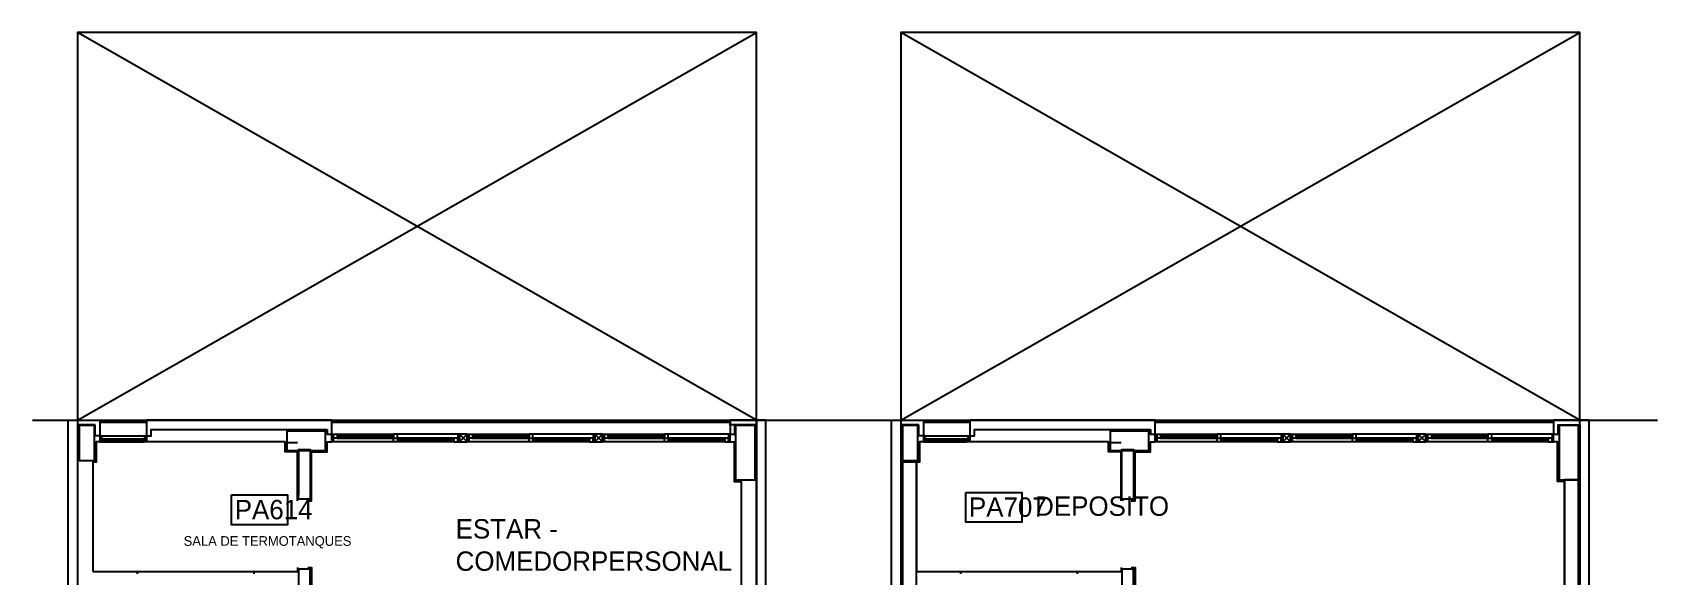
# Model space of a CAD drawing. Header units: millimetres. Extents: x 1473.7 to 1568.7, y 1808.4 to 1881.8.
# Drawn here: x 1500.16 to 1521.12, y 1836.48 to 1843.5 of the extents above; entities that cross this region are included whole.
import ezdxf

# ---------------------------------------------------------------- set-up
doc = ezdxf.new("R2010")
doc.units = ezdxf.units.MM
doc.layers.get('0').update_dxf_attribs({"linetype": 'CONTINUOUS'})
for name, color, linetype in [('0-OBSERVACIONES', 6, 'CONTINUOUS'), ('0000-TEXTO', 7, 'CONTINUOUS'), ('10-CARP-HOJA-PUER', 4, 'CONTINUOUS'), ('AR - CARPINTERIA 1', 1, 'CONTINUOUS'), ('AR - LADRILLO VISTO', 3, 'CONTINUOUS'), ('AR - PROYECCION 1', 2, 'CONTINUOUS'), ('AR - REVOQUE', 8, 'CONTINUOUS'), ('AR - TXT', 7, 'CONTINUOUS'), ('AR - VISTA 1', 8, 'CONTINUOUS'), ('ES - LINEA OFICIAL', 6, 'CONTINUOUS'), ('ES-COLUMNAS', 5, 'CONTINUOUS'), ('ES-TABIQUES', 5, 'CONTINUOUS'), ('ESTRUCTURA', 3, 'CONTINUOUS'), ('TEXTO', 7, 'CONTINUOUS')]:
    doc.layers.add(name, color=color, linetype=linetype)

msp = doc.modelspace()

# ---------------------------------------------------------------- linework, layer by layer
at = {"color": 5}
msp.add_line((1519.851633, 1837.728838), (1519.851633, 1837.708838), dxfattribs=at)
at = {"layer": '0-OBSERVACIONES'}
for points in [[(1509.159942, 1838.498838), (1509.499942, 1838.498838), (1509.499942, 1838.438838), (1509.159942, 1838.438838)], [(1509.159942, 1838.318836), (1509.229942, 1838.318836), (1509.229942, 1838.438838), (1509.159942, 1838.438838)], [(1509.499942, 1825.978771), (1509.619942, 1825.978771), (1509.619942, 1838.498838), (1509.499942, 1838.498838)], [(1511.561633, 1837.958838), (1511.381635, 1837.958838), (1511.381635, 1829.858745), (1511.561633, 1829.858745)], [(1519.921635, 1814.398837), (1520.101633, 1814.398837), (1520.101633, 1837.728838), (1519.921635, 1837.728838)]]:
    msp.add_lwpolyline(points, close=True, dxfattribs=at)
at = {"layer": '10-CARP-HOJA-PUER', "linetype": 'CONTINUOUS'}
msp.add_lwpolyline([(1520.121635, 1839.77868), (1520.121635, 1840.054997)], dxfattribs=at)
at = {"layer": 'AR - CARPINTERIA 1', "linetype": 'CONTINUOUS'}
for points in [[(1501.029942, 1838.218838), (1501.049942, 1838.218838), (1501.049942, 1838.298838), (1501.029942, 1838.298838)], [(1501.049942, 1838.218838), (1501.069942, 1838.218838), (1501.069942, 1838.258838), (1501.049942, 1838.258838)], [(1501.609942, 1838.218838), (1501.589942, 1838.218838), (1501.589942, 1838.258838), (1501.609942, 1838.258838)], [(1501.629942, 1838.218838), (1501.609942, 1838.218838), (1501.609942, 1838.298838), (1501.629942, 1838.298838)], [(1504.019942, 1838.318838), (1504.039942, 1838.318838), (1504.039942, 1838.218838), (1504.019942, 1838.218838)], [(1504.039942, 1838.318838), (1504.089942, 1838.318838), (1504.089942, 1838.268838), (1504.039942, 1838.268838)], [(1504.868275, 1838.318838), (1504.818275, 1838.318838), (1504.818275, 1838.268838), (1504.868275, 1838.268838)], [(1504.818275, 1838.268838), (1504.868275, 1838.268838), (1504.868275, 1838.218838), (1504.818275, 1838.218838)], [(1505.646608, 1838.268837), (1505.596608, 1838.268837), (1505.596608, 1838.218837), (1505.646608, 1838.218837)], [(1505.666608, 1838.318837), (1505.646608, 1838.318837), (1505.646608, 1838.218837), (1505.666608, 1838.218837)], [(1505.666608, 1838.218837), (1505.766608, 1838.218837), (1505.766608, 1838.318837), (1505.666608, 1838.318837)], [(1505.766608, 1838.318838), (1505.786608, 1838.318838), (1505.786608, 1838.218838), (1505.766608, 1838.218838)], [(1505.786608, 1838.318838), (1505.836608, 1838.318838), (1505.836608, 1838.268838), (1505.786608, 1838.268838)], [(1506.614941, 1838.318838), (1506.564941, 1838.318838), (1506.564941, 1838.268838), (1506.614941, 1838.268838)], [(1506.564941, 1838.268838), (1506.614941, 1838.268838), (1506.614941, 1838.218838), (1506.564941, 1838.218838)], [(1507.393274, 1838.268837), (1507.343274, 1838.268837), (1507.343274, 1838.218837), (1507.393274, 1838.218837)], [(1507.413274, 1838.318837), (1507.393274, 1838.318837), (1507.393274, 1838.218837), (1507.413274, 1838.218837)], [(1507.413274, 1838.218837), (1507.513274, 1838.218837), (1507.513274, 1838.318837), (1507.413274, 1838.318837)], [(1507.513274, 1838.318838), (1507.533274, 1838.318838), (1507.533274, 1838.218838), (1507.513274, 1838.218838)], [(1507.533274, 1838.318838), (1507.583274, 1838.318838), (1507.583274, 1838.268838), (1507.533274, 1838.268838)], [(1508.361608, 1838.318838), (1508.311608, 1838.318838), (1508.311608, 1838.268838), (1508.361608, 1838.268838)], [(1508.311608, 1838.268838), (1508.361608, 1838.268838), (1508.361608, 1838.218838), (1508.311608, 1838.218838)], [(1509.139941, 1838.268837), (1509.089941, 1838.268837), (1509.089941, 1838.218837), (1509.139941, 1838.218837)], [(1509.159941, 1838.318837), (1509.139941, 1838.318837), (1509.139941, 1838.218837), (1509.159941, 1838.218837)], [(1511.651633, 1838.218838), (1511.671633, 1838.218838), (1511.671633, 1838.298838), (1511.651633, 1838.298838)], [(1511.671633, 1838.218838), (1511.691633, 1838.218838), (1511.691633, 1838.258838), (1511.671633, 1838.258838)], [(1512.231633, 1838.218838), (1512.211633, 1838.218838), (1512.211633, 1838.258838), (1512.231633, 1838.258838)], [(1512.251633, 1838.218838), (1512.231633, 1838.218838), (1512.231633, 1838.298838), (1512.251633, 1838.298838)], [(1514.641633, 1838.318838), (1514.661633, 1838.318838), (1514.661633, 1838.218838), (1514.641633, 1838.218838)], [(1514.661633, 1838.318838), (1514.711633, 1838.318838), (1514.711633, 1838.268838), (1514.661633, 1838.268838)], [(1515.489966, 1838.318838), (1515.439966, 1838.318838), (1515.439966, 1838.268838), (1515.489966, 1838.268838)], [(1515.439966, 1838.268838), (1515.489966, 1838.268838), (1515.489966, 1838.218838), (1515.439966, 1838.218838)], [(1516.268299, 1838.268837), (1516.218299, 1838.268837), (1516.218299, 1838.218837), (1516.268299, 1838.218837)], [(1516.288299, 1838.318837), (1516.268299, 1838.318837), (1516.268299, 1838.218837), (1516.288299, 1838.218837)], [(1516.288299, 1838.218837), (1516.388299, 1838.218837), (1516.388299, 1838.318837), (1516.288299, 1838.318837)], [(1516.388299, 1838.318838), (1516.408299, 1838.318838), (1516.408299, 1838.218838), (1516.388299, 1838.218838)], [(1516.408299, 1838.318838), (1516.458299, 1838.318838), (1516.458299, 1838.268838), (1516.408299, 1838.268838)], [(1517.236632, 1838.318838), (1517.186632, 1838.318838), (1517.186632, 1838.268838), (1517.236632, 1838.268838)], [(1517.186632, 1838.268838), (1517.236632, 1838.268838), (1517.236632, 1838.218838), (1517.186632, 1838.218838)], [(1518.014965, 1838.268837), (1517.964965, 1838.268837), (1517.964965, 1838.218837), (1518.014965, 1838.218837)], [(1518.034965, 1838.318837), (1518.014965, 1838.318837), (1518.014965, 1838.218837), (1518.034965, 1838.218837)], [(1518.034965, 1838.218837), (1518.134965, 1838.218837), (1518.134965, 1838.318837), (1518.034965, 1838.318837)], [(1518.134965, 1838.318838), (1518.154965, 1838.318838), (1518.154965, 1838.218838), (1518.134965, 1838.218838)], [(1518.154965, 1838.318838), (1518.204965, 1838.318838), (1518.204965, 1838.268838), (1518.154965, 1838.268838)], [(1518.983299, 1838.318838), (1518.933299, 1838.318838), (1518.933299, 1838.268838), (1518.983299, 1838.268838)], [(1518.933299, 1838.268838), (1518.983299, 1838.268838), (1518.983299, 1838.218838), (1518.933299, 1838.218838)], [(1519.761632, 1838.268837), (1519.711632, 1838.268837), (1519.711632, 1838.218837), (1519.761632, 1838.218837)], [(1519.781632, 1838.318837), (1519.761632, 1838.318837), (1519.761632, 1838.218837), (1519.781632, 1838.218837)]]:
    msp.add_lwpolyline(points, close=True, dxfattribs=at)
for points in [[(1501.049942, 1838.298838), (1501.609942, 1838.298838)], [(1501.069942, 1838.258838), (1501.589942, 1838.258838)], [(1501.069942, 1838.238838), (1501.589942, 1838.238838)], [(1501.069942, 1838.218838), (1501.589942, 1838.218838)], [(1504.818275, 1838.218838), (1504.039942, 1838.218838)], [(1504.089942, 1838.318838), (1504.818275, 1838.318838)], [(1504.089942, 1838.293838), (1504.818275, 1838.293838)], [(1504.089942, 1838.268838), (1504.818275, 1838.268838)], [(1505.646608, 1838.318837), (1504.868275, 1838.318838)], [(1505.596608, 1838.268837), (1504.868275, 1838.268838)], [(1505.596608, 1838.243837), (1504.868275, 1838.243838)], [(1505.596608, 1838.218837), (1504.868275, 1838.218838)], [(1505.766608, 1838.218837), (1505.666608, 1838.318837)], [(1505.666608, 1838.218837), (1505.766608, 1838.318837)], [(1506.564941, 1838.218838), (1505.786608, 1838.218838)], [(1505.836608, 1838.318838), (1506.564941, 1838.318838)], [(1505.836608, 1838.293838), (1506.564941, 1838.293838)], [(1505.836608, 1838.268838), (1506.564941, 1838.268838)], [(1507.393274, 1838.318837), (1506.614941, 1838.318838)], [(1507.343274, 1838.268837), (1506.614941, 1838.268838)], [(1507.343274, 1838.243837), (1506.614941, 1838.243838)], [(1507.343274, 1838.218837), (1506.614941, 1838.218838)], [(1507.513274, 1838.218837), (1507.413274, 1838.318837)], [(1507.413274, 1838.218837), (1507.513274, 1838.318837)], [(1508.311608, 1838.218838), (1507.533274, 1838.218838)], [(1507.583274, 1838.318838), (1508.311608, 1838.318838)], [(1507.583274, 1838.293838), (1508.311608, 1838.293838)], [(1507.583274, 1838.268838), (1508.311608, 1838.268838)], [(1509.139941, 1838.318837), (1508.361608, 1838.318838)], [(1509.089941, 1838.268837), (1508.361608, 1838.268838)], [(1509.089941, 1838.243837), (1508.361608, 1838.243838)], [(1509.089941, 1838.218837), (1508.361608, 1838.218838)], [(1511.671633, 1838.298838), (1512.231633, 1838.298838)], [(1511.691633, 1838.258838), (1512.211633, 1838.258838)], [(1511.691633, 1838.238838), (1512.211633, 1838.238838)], [(1511.691633, 1838.218838), (1512.211633, 1838.218838)], [(1515.439966, 1838.218838), (1514.661633, 1838.218838)], [(1514.711633, 1838.318838), (1515.439966, 1838.318838)], [(1514.711633, 1838.293838), (1515.439966, 1838.293838)], [(1514.711633, 1838.268838), (1515.439966, 1838.268838)], [(1516.268299, 1838.318837), (1515.489966, 1838.318838)], [(1516.218299, 1838.268837), (1515.489966, 1838.268838)], [(1516.218299, 1838.243837), (1515.489966, 1838.243838)], [(1516.218299, 1838.218837), (1515.489966, 1838.218838)], [(1516.388299, 1838.218837), (1516.288299, 1838.318837)], [(1516.288299, 1838.218837), (1516.388299, 1838.318837)], [(1517.186632, 1838.218838), (1516.408299, 1838.218838)], [(1516.458299, 1838.318838), (1517.186632, 1838.318838)], [(1516.458299, 1838.293838), (1517.186632, 1838.293838)], [(1516.458299, 1838.268838), (1517.186632, 1838.268838)], [(1518.014965, 1838.318837), (1517.236632, 1838.318838)], [(1517.964965, 1838.268837), (1517.236632, 1838.268838)], [(1517.964965, 1838.243837), (1517.236632, 1838.243838)], [(1517.964965, 1838.218837), (1517.236632, 1838.218838)], [(1518.134965, 1838.218837), (1518.034965, 1838.318837)], [(1518.034965, 1838.218837), (1518.134965, 1838.318837)], [(1518.933299, 1838.218838), (1518.154965, 1838.218838)], [(1518.204965, 1838.318838), (1518.933299, 1838.318838)], [(1518.204965, 1838.293838), (1518.933299, 1838.293838)], [(1518.204965, 1838.268838), (1518.933299, 1838.268838)], [(1519.761632, 1838.318837), (1518.983299, 1838.318838)], [(1519.711632, 1838.268837), (1518.983299, 1838.268838)], [(1519.711632, 1838.243837), (1518.983299, 1838.243838)], [(1519.711632, 1838.218837), (1518.983299, 1838.218838)]]:
    msp.add_lwpolyline(points, dxfattribs=at)
at = {"layer": 'AR - LADRILLO VISTO', "linetype": 'CONTINUOUS'}
for points in [[(1500.969942, 1838.438838), (1500.739942, 1838.438838), (1500.739942, 1812.228837), (1500.739942, 1812.228837), (1500.739942, 1812.228837), (1500.619942, 1812.228837), (1500.619942, 1838.498838), (1501.029942, 1838.498838), (1501.029942, 1838.298838), (1500.969942, 1838.298838), (1500.969942, 1838.438838)], [(1503.959942, 1838.378838), (1503.959942, 1838.318838), (1504.019942, 1838.318838), (1504.019942, 1838.498838), (1501.629942, 1838.498838), (1501.629942, 1838.298838), (1501.689942, 1838.298838), (1501.689942, 1838.378838), (1503.959942, 1838.378838)], [(1509.499942, 1838.438838), (1509.499942, 1812.228837), (1509.499942, 1812.228837), (1509.499942, 1812.228837), (1509.619942, 1812.228837), (1509.619942, 1838.498838), (1509.159942, 1838.498838), (1509.159942, 1838.318836), (1509.219942, 1838.318836), (1509.219942, 1838.438838), (1509.499942, 1838.438838)], [(1511.591633, 1838.438838), (1511.361633, 1838.438838), (1511.361633, 1814.168838), (1511.361633, 1814.168838), (1511.361633, 1814.168838), (1511.241633, 1814.168838), (1511.241633, 1838.498838), (1511.651633, 1838.498838), (1511.651633, 1838.298838), (1511.591633, 1838.298838), (1511.591633, 1838.438838)], [(1514.581633, 1838.378838), (1514.581633, 1838.318838), (1514.641633, 1838.318838), (1514.641633, 1838.498838), (1512.251633, 1838.498838), (1512.251633, 1838.298838), (1512.311633, 1838.298838), (1512.311633, 1838.378838), (1514.581633, 1838.378838)], [(1520.121633, 1838.438838), (1520.121633, 1814.161449), (1520.121633, 1814.161449), (1520.121633, 1814.161449), (1520.241633, 1814.161449), (1520.241633, 1838.498838), (1519.781633, 1838.498838), (1519.781633, 1838.318836), (1519.841633, 1838.318836), (1519.841633, 1838.438838), (1520.121633, 1838.438838)]]:
    msp.add_lwpolyline(points, dxfattribs=at)
at = {"layer": 'AR - PROYECCION 1'}
for points in [[(1500.739942, 1838.498837), (1509.499942, 1843.498837)], [(1509.499942, 1838.498837), (1500.739942, 1843.498837)], [(1511.361633, 1838.498838), (1520.121633, 1843.498838)], [(1520.121633, 1838.498838), (1511.361633, 1843.498838)]]:
    msp.add_lwpolyline(points, dxfattribs=at)
at = {"layer": 'AR - REVOQUE', "linetype": 'CONTINUOUS'}
for points in [[(1501.029942, 1838.218838), (1500.979942, 1838.218838), (1500.979942, 1837.958838), (1500.939942, 1837.958838), (1500.939942, 1836.548745)], [(1503.579942, 1837.458745), (1503.579942, 1837.458745), (1503.579941, 1838.088838), (1503.419942, 1838.088838), (1503.419942, 1838.218838), (1501.629942, 1838.218838)], [(1503.579941, 1838.208838), (1503.439942, 1838.208838)], [(1503.709942, 1837.458745), (1503.759942, 1837.458745), (1503.759942, 1838.088838), (1503.959942, 1838.088838), (1503.959942, 1838.218838), (1504.019942, 1838.218838)], [(1509.159941, 1838.218837), (1509.209942, 1838.218837), (1509.209942, 1837.708838), (1509.299942, 1837.708838), (1509.299942, 1834.648745)], [(1511.651633, 1838.218838), (1511.601633, 1838.218838), (1511.601633, 1837.958838), (1511.561633, 1837.958838), (1511.561633, 1836.548745)], [(1514.201633, 1837.458745), (1514.201633, 1837.458745), (1514.201632, 1838.088838), (1514.041633, 1838.088838), (1514.041633, 1838.218838), (1512.251633, 1838.218838)], [(1514.201632, 1838.208838), (1514.061633, 1838.208838)], [(1514.331633, 1837.458745), (1514.381633, 1837.458745), (1514.381633, 1838.088838), (1514.581633, 1838.088838), (1514.581633, 1838.218838), (1514.641633, 1838.218838)], [(1519.921633, 1834.078792), (1519.921633, 1837.708838), (1519.831633, 1837.708838), (1519.831633, 1838.218837), (1519.781632, 1838.218837)], [(1500.939942, 1836.548745), (1501.514941, 1836.548745)], [(1503.014941, 1836.548745), (1503.579942, 1836.548745)], [(1503.579942, 1836.598745), (1503.579942, 1836.548745)], [(1503.709942, 1836.598745), (1503.759942, 1836.598745), (1503.759942, 1834.648745)], [(1511.561633, 1836.548745), (1512.136632, 1836.548745)], [(1513.636632, 1836.548745), (1514.201633, 1836.548745)], [(1514.201633, 1836.598745), (1514.201633, 1836.548745)], [(1514.331633, 1836.598745), (1514.381633, 1836.598745), (1514.381633, 1833.128838)]]:
    msp.add_lwpolyline(points, dxfattribs=at)
at = {"layer": 'AR - VISTA 1', "linetype": 'CONTINUOUS'}
for points in [[(1501.629942, 1838.468838), (1501.029942, 1838.468838)], [(1509.159942, 1838.468838), (1504.019942, 1838.468838)], [(1512.251633, 1838.468838), (1511.651633, 1838.468838)], [(1519.781633, 1838.468838), (1514.641633, 1838.468838)], [(1501.514941, 1836.518745), (1501.514941, 1836.548745), (1503.014941, 1836.548745), (1503.014941, 1836.518745)], [(1512.136632, 1836.518745), (1512.136632, 1836.548745), (1513.636632, 1836.548745), (1513.636632, 1836.518745)]]:
    msp.add_lwpolyline(points, dxfattribs=at)
for points in [[(1509.199942, 1838.468838), (1509.199942, 1838.468838)], [(1519.821633, 1838.468838), (1519.821633, 1838.468838)]]:
    msp.add_lwpolyline(points, close=True, dxfattribs=at)
at = {"layer": 'ES - LINEA OFICIAL'}
for points in [[(1509.499942, 1812.168838), (1509.499942, 1843.498838), (1500.739942, 1843.498838), (1500.739942, 1812.168838), (1509.499942, 1812.168838)], [(1520.121635, 1812.168837), (1520.121635, 1843.498837), (1511.361635, 1843.498837), (1511.361635, 1812.168837), (1520.121635, 1812.168837)], [(1500.159858, 1838.498838), (1510.499942, 1838.498838)], [(1510.361633, 1838.498838), (1521.121633, 1838.498838)]]:
    msp.add_lwpolyline(points, dxfattribs=at)
at = {"layer": 'ES-COLUMNAS', "linetype": 'CONTINUOUS'}
for points in [[(1500.759942, 1837.978838), (1500.959942, 1837.978838), (1500.959942, 1838.428838), (1500.759942, 1838.428838)], [(1503.439942, 1838.108838), (1503.939942, 1838.108838), (1503.939942, 1838.358838), (1503.439942, 1838.358838)], [(1509.229942, 1837.728838), (1509.479942, 1837.728838), (1509.479942, 1838.428838), (1509.229942, 1838.428838)], [(1511.381633, 1837.978838), (1511.581633, 1837.978838), (1511.581633, 1838.428838), (1511.381633, 1838.428838)], [(1514.061633, 1838.108838), (1514.561633, 1838.108838), (1514.561633, 1838.358838), (1514.061633, 1838.358838)], [(1519.851633, 1837.728838), (1520.101633, 1837.728838), (1520.101633, 1838.428838), (1519.851633, 1838.428838)]]:
    msp.add_lwpolyline(points, close=True, dxfattribs=at)
at = {"layer": 'ES-TABIQUES', "linetype": 'CONTINUOUS'}
for points in [[(1503.589942, 1837.478745), (1503.589942, 1838.118838), (1503.739942, 1838.118838), (1503.739942, 1837.478745), (1503.739942, 1837.478745), (1503.739942, 1837.478745), (1503.589942, 1837.478745)], [(1514.211635, 1837.478745), (1514.211635, 1838.118838), (1514.361635, 1838.118838), (1514.361635, 1837.478745), (1514.361635, 1837.478745), (1514.361635, 1837.478745), (1514.211635, 1837.478745)], [(1503.589942, 1836.578745), (1503.589942, 1831.708745), (1503.739942, 1831.708745), (1503.739942, 1836.578745), (1503.739942, 1836.578745), (1503.739942, 1836.578745), (1503.589942, 1836.578745)], [(1514.211635, 1836.578745), (1514.211635, 1832.918837), (1514.361635, 1832.918837), (1514.361635, 1836.578745), (1514.361635, 1836.578745), (1514.361635, 1836.578745), (1514.211635, 1836.578745)]]:
    msp.add_lwpolyline(points, dxfattribs=at)
at = {"layer": 'ESTRUCTURA', "linetype": 'CONTINUOUS'}
msp.add_line((1503.589942, 1838.103854), (1503.589942, 1837.532736), dxfattribs=at)
at = {"layer": 'TEXTO'}
for points in [[(1502.728096, 1837.535652), (1503.450244, 1837.535652), (1503.450244, 1837.151244), (1502.728096, 1837.151244)], [(1512.199241, 1837.567069), (1512.921389, 1837.567069), (1512.921389, 1837.182661), (1512.199241, 1837.182661)]]:
    msp.add_lwpolyline(points, close=True, dxfattribs=at)

# ---------------------------------------------------------------- texts
at = {"layer": '0000-TEXTO', "char_height": 0.25, "attachment_point": 1}
for s, insert, width in [('DEPOSITO', (1513.093687, 1837.515392), 1.527778), ('ESTAR - COMEDORPERSONAL', (1505.618064, 1837.22297), 3.125)]:
    msp.add_mtext(s, dxfattribs=dict(at, insert=insert, width=width))
at = {"layer": 'AR - TXT', "insert": (1502.109712, 1837.003425), "char_height": 0.125, "width": 2.159722, "attachment_point": 1}
msp.add_mtext('SALA DE TERMOTANQUES', dxfattribs=at)
at = {"layer": 'TEXTO'}
for s, p in [('PA614', (1502.76851, 1837.221126)), ('PA707', (1512.239656, 1837.252543))]:
    msp.add_text(s, height=0.25, dxfattribs=at).set_placement(p)

doc.saveas('drawing.dxf')
